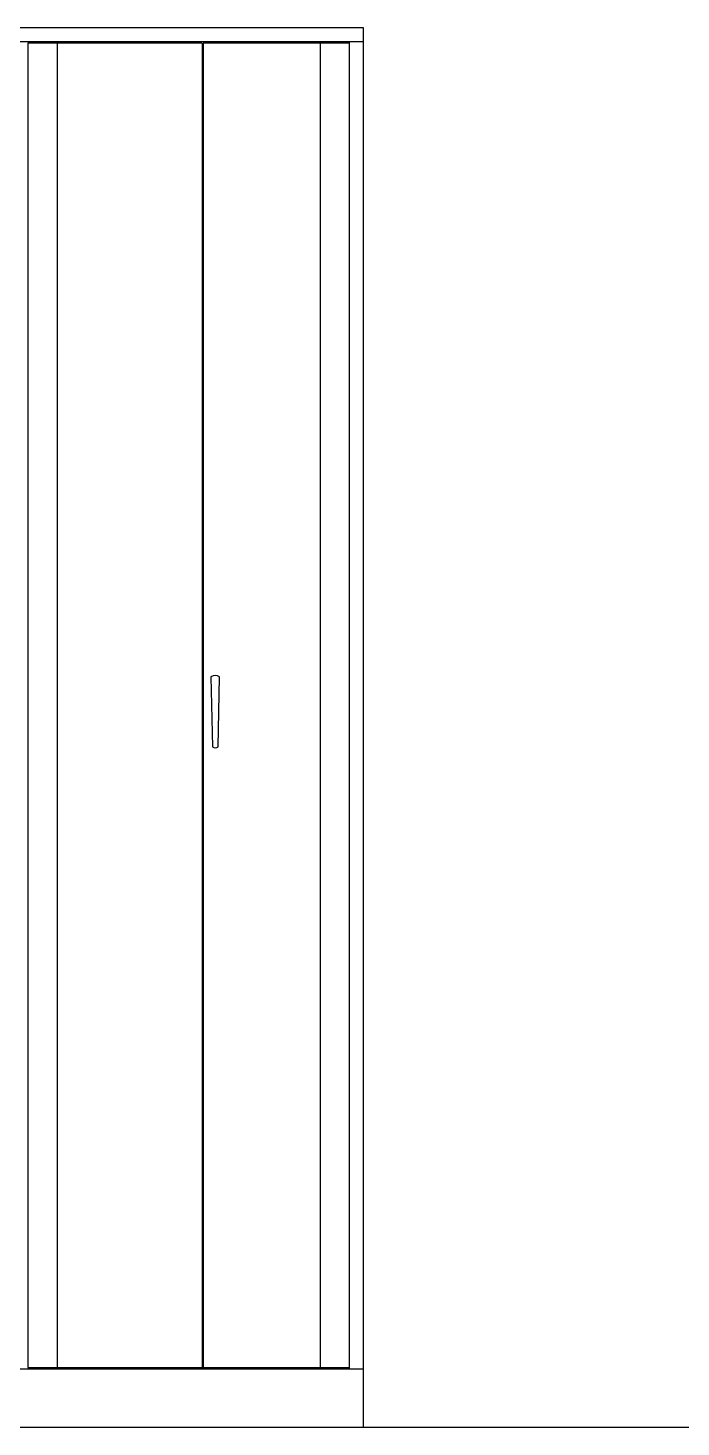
# Model space of a CAD drawing. Header units: inches. Extents: x 8.4 to 50.9, y 14.4 to 39.2.
# Drawn here: x 18.001 to 19.122, y 24.451 to 26.851 of the extents above; entities that cross this region are included whole.
import ezdxf

# ---------------------------------------------------------------- set-up
doc = ezdxf.new("R2010")
doc.units = ezdxf.units.IN
doc.header["$MEASUREMENT"] = 0
doc.layers.add('02', color=2, linetype='Continuous')
doc.layers.add('1', color=1, linetype='Continuous')

msp = doc.modelspace()

# ---------------------------------------------------------------- linework, layer by layer
at = {"layer": '02'}
for p, q in [((18.5772, 26.851), (15.5772, 26.851)), ((18.5772, 24.451), (18.5772, 26.851)), ((18.5772, 26.827), (15.5772, 26.827)), ((18.0012, 26.825), (18.0012, 24.553)), ((18.3002, 26.825), (18.0012, 26.825)), ((18.0512, 26.825), (18.0512, 24.553)), ((18.3002, 26.825), (18.3002, 24.553)), ((18.3022, 26.825), (18.3022, 24.553)), ((18.5532, 26.825), (18.3022, 26.825)), ((18.5032, 24.553), (18.5032, 26.825)), ((18.5532, 24.551), (18.5532, 26.827)), ((18.3152, 25.738), (18.3177, 25.618)), ((18.3277, 25.618), (18.3302, 25.738)), ((18.0012, 24.553), (18.5532, 24.553)), ((15.5772, 24.551), (18.5772, 24.551)), ((15.5772, 24.451), (18.5772, 24.451))]:
    msp.add_line(p, q, dxfattribs=at)
for centre, radius, start, end in [((18.3227, 25.7266), 0.0136, 56.669, 123.331), ((18.3227, 25.6247), 0.00835, 233.215, 306.785)]:
    msp.add_arc(centre, radius, start, end, dxfattribs=at)
at = {"layer": '1'}
msp.add_line((8.7087, 24.451), (29.0349, 24.451), dxfattribs=at)

doc.saveas('drawing.dxf')
